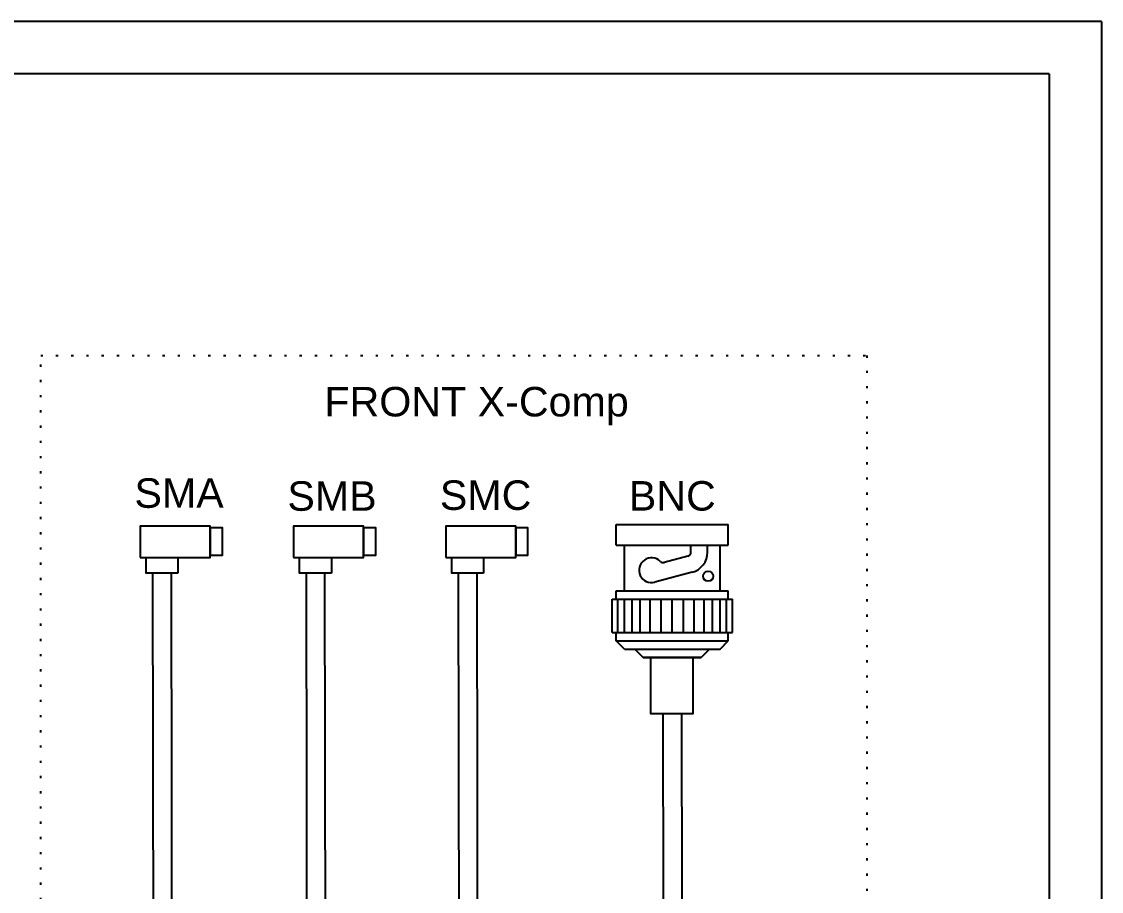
# Model space of a CAD drawing. Extents: x -194 to 239, y -574 to -265.
# Drawn here: x 115.3 to 239.4, y -364.5 to -264.6 of the extents above; entities that cross this region are included whole.
import ezdxf

# ---------------------------------------------------------------- set-up
doc = ezdxf.new("R2010")
doc.units = 0
doc.header["$LTSCALE"] = 0.5
doc.linetypes.add('ACAD_ISO07W100', pattern=[3.5, 0.5, -3])
doc.layers.get('0').update_dxf_attribs({"linetype": 'CONTINUOUS'})
doc.layers.add('UMRISSE', color=7, linetype='CONTINUOUS')
doc.styles.get("Standard").update_dxf_attribs({"font": 'arial.ttf', "height": 3})

msp = doc.modelspace()

# ---------------------------------------------------------------- linework, layer by layer
for p, q in [((239.39, -264.62), (-194.26, -264.62)), ((239.39, -264.62), (239.39, -573.62)), ((233.39, -270.62), (-188.26, -270.62)), ((233.39, -270.62), (233.39, -567.62))]:
    msp.add_line(p, q)
at = {"linetype": 'Continuous'}
msp.add_line((193.42, -337.65), (186.75, -337.65), dxfattribs=at)
at = {"color": 0, "linetype": 'ACAD_ISO07W100'}
msp.add_lwpolyline([(117.52, -302.98), (212.43, -302.98), (212.43, -482.77), (117.52, -482.77)], close=True, dxfattribs=at)
for points in [[(128.93, -326.16), (136.99, -326.16), (136.99, -322.57), (128.93, -322.57)], [(146.56, -326.16), (154.62, -326.16), (154.62, -322.57), (146.56, -322.57)], [(164.05, -326.16), (172.1, -326.16), (172.1, -322.57), (164.05, -322.57)], [(136.99, -325.9), (138.39, -325.9), (138.39, -322.78), (136.99, -322.78)], [(154.62, -325.9), (156.02, -325.9), (156.02, -322.78), (154.62, -322.78)], [(172.1, -325.9), (173.5, -325.9), (173.5, -322.78), (172.1, -322.78)], [(133.29, -327.99), (129.63, -327.99), (129.63, -326.16), (133.29, -326.16)], [(150.92, -327.99), (147.26, -327.99), (147.26, -326.16), (150.92, -326.16)], [(168.4, -327.99), (164.74, -327.99), (164.74, -326.16), (168.4, -326.16)], [(132.54, -327.99), (130.37, -327.99), (130.55, -434.01), (132.71, -434.01)], [(150.17, -327.99), (148, -327.99), (148.17, -434.01), (150.34, -434.01)], [(167.66, -327.99), (165.49, -327.99), (165.66, -434.01), (167.83, -434.01)], [(187.64, -337.65), (192.45, -337.65), (192.45, -344.14), (187.64, -344.14)], [(191.17, -344.14), (189, -344.14), (189.17, -429.46), (191.34, -429.46)]]:
    msp.add_lwpolyline(points, close=True)
at = {"layer": 'UMRISSE', "linetype": 'Continuous'}
for p, q in [((183.65, -324.78), (183.65, -322.4)), ((183.65, -322.4), (196.52, -322.4)), ((196.52, -324.78), (196.52, -322.4)), ((183.65, -324.78), (196.52, -324.78)), ((184.6, -330.02), (184.6, -324.78)), ((192.23, -325.57), (192.23, -324.78)), ((194.14, -325.57), (194.14, -324.78)), ((195.57, -330.02), (195.57, -324.78)), ((191.88, -326.03), (189.17, -326.75)), ((192.37, -327.87), (188.07, -329.02)), ((183.65, -330.02), (196.52, -330.02)), ((183.65, -330.98), (183.65, -330.02)), ((196.52, -330.98), (196.52, -330.02)), ((183.17, -334.79), (183.17, -330.98)), ((183.17, -330.98), (197, -330.98)), ((183.84, -334.79), (183.84, -330.98)), ((184.6, -334.79), (184.6, -330.98)), ((185.46, -334.79), (185.46, -330.98)), ((186.41, -334.79), (186.41, -330.98)), ((187.56, -334.79), (187.56, -330.98)), ((188.8, -334.79), (188.8, -330.98)), ((190.09, -334.79), (190.09, -330.98)), ((191.37, -334.79), (191.37, -330.98)), ((192.61, -334.79), (192.61, -330.98)), ((193.76, -334.79), (193.76, -330.98)), ((194.71, -334.79), (194.71, -330.98)), ((195.57, -334.79), (195.57, -330.98)), ((196.33, -334.79), (196.33, -330.98)), ((197, -334.79), (197, -330.98)), ((183.17, -334.79), (197, -334.79)), ((183.65, -335.75), (183.65, -334.79)), ((196.52, -335.75), (196.52, -334.79)), ((183.65, -335.75), (196.52, -335.75)), ((184.6, -336.7), (183.65, -335.75)), ((195.57, -336.7), (196.52, -335.75)), ((184.6, -336.7), (195.57, -336.7)), ((185.79, -336.7), (186.75, -337.65)), ((194.38, -336.7), (193.42, -337.65)), ((186.75, -337.65), (193.42, -337.65))]:
    msp.add_line(p, q, dxfattribs=at)
msp.add_circle((194.21, -328.33), 0.572, dxfattribs=at)
for centre, radius, start, end in [((187.7, -327.64), 1.43, 45, 285), ((191.75, -325.57), 0.477, 285, 0), ((191.75, -325.57), 2.38, 285, 0), ((189.05, -326.29), 0.477, 225, 285)]:
    msp.add_arc(centre, radius, start, end, dxfattribs=at)

# ---------------------------------------------------------------- texts
at = {"color": 0, "char_height": 3.3884, "attachment_point": 5}
for s, insert, width in [('FRONT X-Comp', (167.6, -308.79), 38.7672), ('{\\fArial|b0|i0|c238|p34;SMA}', (133.42, -318.8), 14.2627), ('{\\fArial|b0|i0|c238|p34;SMB}', (150.99, -319.14), 14.2627), ('{\\fArial|b0|i0|c238|p34;SMC}', (168.64, -319.04), 14.2627), ('{\\fArial|b0|i0|c238|p34;BNC}', (190.09, -319.12), 14.2627)]:
    msp.add_mtext(s, dxfattribs=dict(at, insert=insert, width=width))

doc.saveas('drawing.dxf')
